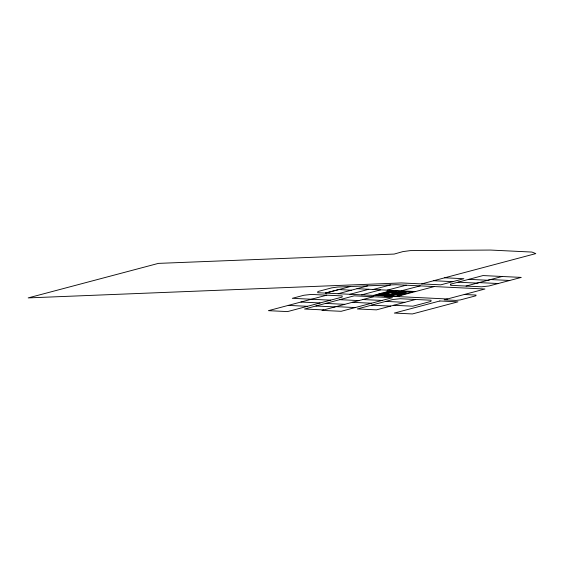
<?xml version="1.0" encoding="UTF-8"?>
<svg xmlns="http://www.w3.org/2000/svg" width="564" height="564" viewBox="0 0 564 564"><rect width="100%" height="100%" fill="white"/><g stroke="black" fill="none" stroke-linecap="round" stroke-linejoin="round"><path stroke-width="0.85" d="M326.746 295.176L268.422 310.665L287.548 311.589L342.08 297.108L342.214 295.924L311.293 294.429L303.841 295.261L292.314 298.321L330.553 300.168M338.167 293.717L367.798 285.835M349.941 294.281L368.793 289.269M361.714 294.852L380.58 289.84M373.382 295.416L392.248 290.411M373.312 296.756L321.988 310.383L341.128 311.307L392.438 297.679L354.199 295.832L304.539 309.016L323.651 309.939M421.646 283.918L535.8 253.603L531.958 252.066L490.532 250.056L410.373 250.606L402.971 251.586L394.137 254.075L158.406 263.381L28.2 297.898L401.349 282.938L440.773 284.841L463.848 278.715L444.728 277.784M397.416 290.657L378.55 295.663L373.453 295.395M384.535 295.783L401.138 291.376M384.754 295.966L403.612 290.953M395.427 293.929L398.649 293.076L406.397 293.449M407.342 291.68L389.985 296.199L384.824 295.945M396.732 296.544L434.322 286.547M415.59 299.47L376.456 309.862L357.336 308.945L392.685 299.554L400.144 298.723L431.065 300.224L430.931 301.402L412.848 306.203L393.714 305.279M466.04 286.068L479.09 282.599L498.231 283.523M502.115 276.487L487.909 280.259L468.797 279.335M350.286 286.54L325.407 293.097L338.788 289.565L351.323 290.213M373.114 289.48L390.584 284.926M387.158 290.164L406.214 285.194M401.216 290.841L420.272 285.87M509.736 280.47L490.617 279.54L477.165 283.114L458.038 282.19M433.681 280.724L452.793 281.647M357.019 288.697L415.562 291.539M464.271 294.493L476.03 295.064L475.945 295.769L460.365 299.907L455.902 300.408L444.15 299.844L484.934 289.008L396.076 284.707L337.54 287.048L331.653 287.873L317.849 291.539L317.715 292.723L447.372 298.983M389.562 291.123L394.729 291.369M400.926 291.673L406.094 291.919M386.876 291.835L392.043 292.082M398.24 292.385L403.408 292.631M391.212 292.49L407.116 293.259M384.19 292.547L389.357 292.794M381.511 293.259L386.671 293.506M392.875 293.809L403.175 294.302M378.825 293.971L383.992 294.218M384.768 294.204L400.673 294.972M376.139 294.683L381.306 294.937M387.503 295.233L392.671 295.48M362.828 299.533L381.976 300.457M385.734 301.402L404.839 302.325M339.754 299.667L358.859 300.591M352.359 302.318L371.5 303.242M371.542 305.173L390.64 306.097M300.936 302.029L320.063 302.953M325.675 303.404L344.787 304.327M336.109 306.633L355.242 307.556M315.918 305.998L335.03 306.922M288.282 305.392L307.422 306.308M450.728 284.136L450.594 285.321L481.515 286.815L488.967 285.983L521.249 277.41L483.01 275.563L450.728 284.136M396.288 291.144L379.685 295.55L395.59 296.319L412.192 291.912L396.288 291.144M439.864 300.979L394.335 313.069L412.411 313.944L457.933 301.853L439.864 300.979"/></g></svg>
